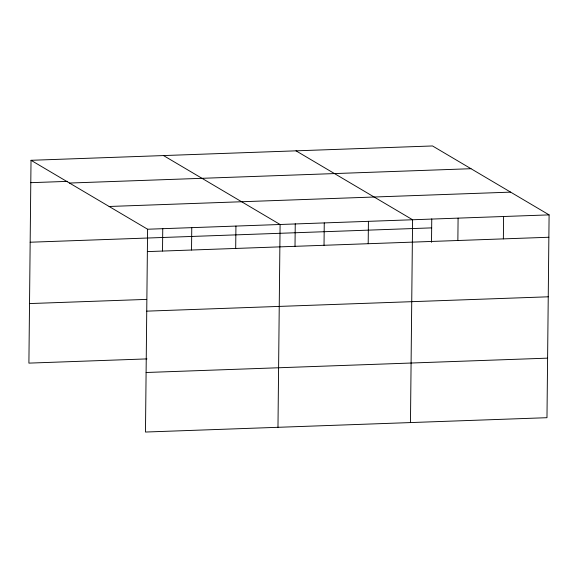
<?xml version="1.0" encoding="UTF-8"?>
<svg xmlns="http://www.w3.org/2000/svg" width="578" height="578" viewBox="0 0 578 578"><rect width="100%" height="100%" fill="white"/><g stroke="black" fill="none" stroke-linecap="round" stroke-linejoin="round"><path stroke-width="0.87" d="M31.024 160.301L147.6 229.228L145.475 432.041L546.976 417.699L549.1 214.879L432.525 145.959L31.024 160.301L28.9 363.121L146.971 358.902M162.519 251.025L162.758 228.469M191.535 250.021L191.766 227.645M235.694 248.446L235.932 226.07M277.975 427.308L280.099 224.495L163.516 155.569M295.011 246.293L295.25 223.737M324.027 245.289L324.258 222.913M368.193 243.714L368.424 221.338M410.467 422.576L412.591 219.756L296.015 150.836M431.513 242.312L431.759 218.86M457.863 240.506L458.094 218.13M503.366 238.88L503.597 216.504M30.793 182.677L67.742 181.362M69.497 183.045L470.991 168.704M109.134 206.483L510.627 192.134M147.6 229.228L549.1 214.879M30.164 242.225L431.665 227.876M147.368 251.603L548.869 237.255M29.521 303.573L146.696 299.39M146.74 311.145L548.24 296.803M146.104 372.499L547.597 358.15"/></g></svg>
